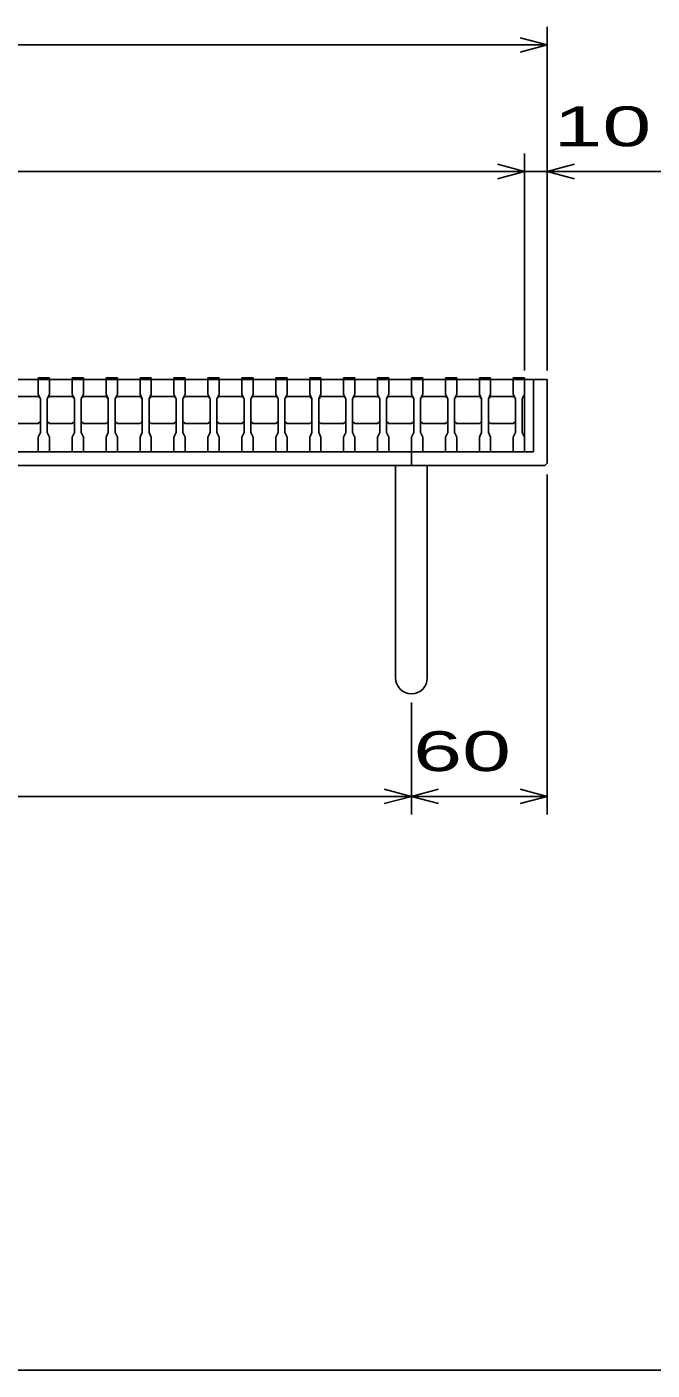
# Model space of a CAD drawing. Units: millimetres, scale not verified. Extents: x -1456 to 1385, y -1026 to 843.
# Drawn here: x -707 to -431, y -917 to -323 of the extents above; entities that cross this region are included whole.
import ezdxf
from ezdxf.enums import TextEntityAlignment as Align

# ---------------------------------------------------------------- set-up
doc = ezdxf.new("R2010")
doc.units = ezdxf.units.MM
doc.header["$LTSCALE"] = 8
for name, color, linetype, lineweight in [('0_2', 150, 'Continuous', 25), ('16', 3, 'Continuous', 25), ('19', 6, 'Continuous', 25), ('22', 4, 'Continuous', 25)]:
    doc.layers.add(name, color=color, linetype=linetype, lineweight=lineweight)
doc.styles.add('ベクトル', font='')
doc.styles.get('ベクトル').set_extended_font_data('ベクトル')

msp = doc.modelspace()

# ---------------------------------------------------------------- linework, layer by layer
at = {"layer": '0_2'}
msp.add_line((1384.8, -917.2), (-1383.2, -917.2), dxfattribs=at)
at = {"layer": '16'}
for p, q in [((-987, -479), (-487, -479)), ((-702, -479), (-702, -478.3)), ((-702, -478.3), (-697, -478.3)), ((-702, -479), (-702, -485.5)), ((-697, -479), (-702, -479)), ((-697, -478.3), (-697, -479)), ((-697, -485.5), (-697, -479)), ((-687, -479), (-687, -478.3)), ((-687, -478.3), (-682, -478.3)), ((-687, -479), (-687, -485.5)), ((-682, -479), (-687, -479)), ((-682, -478.3), (-682, -479)), ((-682, -485.5), (-682, -479)), ((-672, -479), (-672, -478.3)), ((-672, -478.3), (-667, -478.3)), ((-672, -479), (-672, -485.5)), ((-667, -479), (-672, -479)), ((-667, -478.3), (-667, -479)), ((-667, -485.5), (-667, -479)), ((-657, -479), (-657, -478.3)), ((-657, -478.3), (-652, -478.3)), ((-657, -479), (-657, -485.5)), ((-652, -479), (-657, -479)), ((-652, -478.3), (-652, -479)), ((-652, -485.5), (-652, -479)), ((-642, -479), (-642, -478.3)), ((-642, -478.3), (-637, -478.3)), ((-642, -479), (-642, -485.5)), ((-637, -479), (-642, -479)), ((-637, -478.3), (-637, -479)), ((-637, -485.5), (-637, -479)), ((-627, -479), (-627, -478.3)), ((-627, -478.3), (-622, -478.3)), ((-627, -479), (-627, -485.5)), ((-622, -479), (-627, -479)), ((-622, -478.3), (-622, -479)), ((-622, -485.5), (-622, -479)), ((-612, -479), (-612, -478.3)), ((-612, -478.3), (-607, -478.3)), ((-612, -479), (-612, -485.5)), ((-607, -479), (-612, -479)), ((-607, -478.3), (-607, -479)), ((-607, -485.5), (-607, -479)), ((-597, -479), (-597, -478.3)), ((-597, -478.3), (-592, -478.3)), ((-597, -479), (-597, -485.5)), ((-592, -479), (-597, -479)), ((-592, -478.3), (-592, -479)), ((-592, -485.5), (-592, -479)), ((-582, -479), (-582, -478.3)), ((-582, -478.3), (-577, -478.3)), ((-582, -479), (-582, -485.5)), ((-577, -479), (-582, -479)), ((-577, -478.3), (-577, -479)), ((-577, -485.5), (-577, -479)), ((-567, -479), (-567, -478.3)), ((-567, -478.3), (-562, -478.3)), ((-567, -479), (-567, -485.5)), ((-562, -479), (-567, -479)), ((-562, -478.3), (-562, -479)), ((-562, -485.5), (-562, -479)), ((-552, -479), (-552, -478.3)), ((-552, -478.3), (-547, -478.3)), ((-552, -479), (-552, -485.5)), ((-547, -479), (-552, -479)), ((-547, -478.3), (-547, -479)), ((-547, -485.5), (-547, -479)), ((-537, -479), (-537, -478.3)), ((-537, -478.3), (-532, -478.3)), ((-537, -479), (-537, -485.5)), ((-532, -479), (-537, -479)), ((-532, -478.3), (-532, -479)), ((-532, -485.5), (-532, -479)), ((-522, -479), (-522, -478.3)), ((-522, -478.3), (-517, -478.3)), ((-522, -479), (-522, -485.5)), ((-517, -479), (-522, -479)), ((-517, -478.3), (-517, -479)), ((-517, -485.5), (-517, -479)), ((-507, -479), (-507, -478.3)), ((-507, -478.3), (-502, -478.3)), ((-507, -479), (-507, -485.5)), ((-502, -479), (-507, -479)), ((-502, -478.3), (-502, -479)), ((-502, -485.5), (-502, -479)), ((-492, -479), (-492, -478.3)), ((-492, -478.3), (-487, -478.3)), ((-492, -479), (-492, -485.5)), ((-487, -479), (-492, -479)), ((-487, -478.3), (-487, -479)), ((-487, -485.5), (-487, -479)), ((-487, -511), (-487, -479)), ((-712, -486.5), (-702, -486.5)), ((-702, -485.5), (-701, -487.5)), ((-702, -486.5), (-701, -487.5)), ((-698, -487.5), (-697, -485.5)), ((-698, -487.5), (-697, -486.5)), ((-697, -486.5), (-687, -486.5)), ((-687, -485.5), (-686, -487.5)), ((-687, -486.5), (-686, -487.5)), ((-683, -487.5), (-682, -485.5)), ((-683, -487.5), (-682, -486.5)), ((-682, -486.5), (-672, -486.5)), ((-672, -485.5), (-671, -487.5)), ((-672, -486.5), (-671, -487.5)), ((-668, -487.5), (-667, -485.5)), ((-668, -487.5), (-667, -486.5)), ((-667, -486.5), (-657, -486.5)), ((-657, -485.5), (-656, -487.5)), ((-657, -486.5), (-656, -487.5)), ((-653, -487.5), (-652, -485.5)), ((-653, -487.5), (-652, -486.5)), ((-652, -486.5), (-642, -486.5)), ((-642, -485.5), (-641, -487.5)), ((-642, -486.5), (-641, -487.5)), ((-638, -487.5), (-637, -485.5)), ((-638, -487.5), (-637, -486.5)), ((-637, -486.5), (-627, -486.5)), ((-627, -485.5), (-626, -487.5)), ((-627, -486.5), (-626, -487.5)), ((-623, -487.5), (-622, -485.5)), ((-623, -487.5), (-622, -486.5)), ((-622, -486.5), (-612, -486.5)), ((-612, -485.5), (-611, -487.5)), ((-612, -486.5), (-611, -487.5)), ((-608, -487.5), (-607, -485.5)), ((-608, -487.5), (-607, -486.5)), ((-607, -486.5), (-597, -486.5)), ((-597, -485.5), (-596, -487.5)), ((-597, -486.5), (-596, -487.5)), ((-593, -487.5), (-592, -485.5)), ((-593, -487.5), (-592, -486.5)), ((-592, -486.5), (-582, -486.5)), ((-582, -485.5), (-581, -487.5)), ((-582, -486.5), (-581, -487.5)), ((-578, -487.5), (-577, -485.5)), ((-578, -487.5), (-577, -486.5)), ((-577, -486.5), (-567, -486.5)), ((-567, -485.5), (-566, -487.5)), ((-567, -486.5), (-566, -487.5)), ((-563, -487.5), (-562, -485.5)), ((-563, -487.5), (-562, -486.5)), ((-562, -486.5), (-552, -486.5)), ((-552, -485.5), (-551, -487.5)), ((-552, -486.5), (-551, -487.5)), ((-548, -487.5), (-547, -485.5)), ((-548, -487.5), (-547, -486.5)), ((-547, -486.5), (-537, -486.5)), ((-537, -485.5), (-536, -487.5)), ((-537, -486.5), (-536, -487.5)), ((-533, -487.5), (-532, -485.5)), ((-533, -487.5), (-532, -486.5)), ((-532, -486.5), (-522, -486.5)), ((-522, -485.5), (-521, -487.5)), ((-522, -486.5), (-521, -487.5)), ((-518, -487.5), (-517, -485.5)), ((-518, -487.5), (-517, -486.5)), ((-517, -486.5), (-507, -486.5)), ((-507, -485.5), (-506, -487.5)), ((-507, -486.5), (-506, -487.5)), ((-503, -487.5), (-502, -485.5)), ((-503, -487.5), (-502, -486.5)), ((-502, -486.5), (-492, -486.5)), ((-492, -485.5), (-491, -487.5)), ((-492, -486.5), (-491, -487.5)), ((-488, -487.5), (-487, -485.5)), ((-701, -487.5), (-701, -502.5)), ((-698, -502.5), (-698, -487.5)), ((-686, -487.5), (-686, -502.5)), ((-683, -502.5), (-683, -487.5)), ((-671, -487.5), (-671, -502.5)), ((-668, -502.5), (-668, -487.5)), ((-656, -487.5), (-656, -502.5)), ((-653, -502.5), (-653, -487.5)), ((-641, -487.5), (-641, -502.5)), ((-638, -502.5), (-638, -487.5)), ((-626, -487.5), (-626, -502.5)), ((-623, -502.5), (-623, -487.5)), ((-611, -487.5), (-611, -502.5)), ((-608, -502.5), (-608, -487.5)), ((-596, -487.5), (-596, -502.5)), ((-593, -502.5), (-593, -487.5)), ((-581, -487.5), (-581, -502.5)), ((-578, -502.5), (-578, -487.5)), ((-566, -487.5), (-566, -502.5)), ((-563, -502.5), (-563, -487.5)), ((-551, -487.5), (-551, -502.5)), ((-548, -502.5), (-548, -487.5)), ((-536, -487.5), (-536, -502.5)), ((-533, -502.5), (-533, -487.5)), ((-521, -487.5), (-521, -502.5)), ((-518, -502.5), (-518, -487.5)), ((-506, -487.5), (-506, -502.5)), ((-503, -502.5), (-503, -487.5)), ((-491, -487.5), (-491, -502.5)), ((-488, -502.5), (-488, -487.5)), ((-702, -498.5), (-712, -498.5)), ((-701, -497.5), (-702, -498.5)), ((-697, -498.5), (-698, -497.5)), ((-687, -498.5), (-697, -498.5)), ((-686, -497.5), (-687, -498.5)), ((-682, -498.5), (-683, -497.5)), ((-672, -498.5), (-682, -498.5)), ((-671, -497.5), (-672, -498.5)), ((-667, -498.5), (-668, -497.5)), ((-657, -498.5), (-667, -498.5)), ((-656, -497.5), (-657, -498.5)), ((-652, -498.5), (-653, -497.5)), ((-642, -498.5), (-652, -498.5)), ((-641, -497.5), (-642, -498.5)), ((-637, -498.5), (-638, -497.5)), ((-627, -498.5), (-637, -498.5)), ((-626, -497.5), (-627, -498.5)), ((-622, -498.5), (-623, -497.5)), ((-612, -498.5), (-622, -498.5)), ((-611, -497.5), (-612, -498.5)), ((-607, -498.5), (-608, -497.5)), ((-597, -498.5), (-607, -498.5)), ((-596, -497.5), (-597, -498.5)), ((-592, -498.5), (-593, -497.5)), ((-582, -498.5), (-592, -498.5)), ((-581, -497.5), (-582, -498.5)), ((-577, -498.5), (-578, -497.5)), ((-567, -498.5), (-577, -498.5)), ((-566, -497.5), (-567, -498.5)), ((-562, -498.5), (-563, -497.5)), ((-552, -498.5), (-562, -498.5)), ((-551, -497.5), (-552, -498.5)), ((-547, -498.5), (-548, -497.5)), ((-537, -498.5), (-547, -498.5)), ((-536, -497.5), (-537, -498.5)), ((-532, -498.5), (-533, -497.5)), ((-522, -498.5), (-532, -498.5)), ((-521, -497.5), (-522, -498.5)), ((-517, -498.5), (-518, -497.5)), ((-507, -498.5), (-517, -498.5)), ((-506, -497.5), (-507, -498.5)), ((-502, -498.5), (-503, -497.5)), ((-492, -498.5), (-502, -498.5)), ((-491, -497.5), (-492, -498.5)), ((-701, -502.5), (-702, -504.5)), ((-702, -504.5), (-702, -511)), ((-697, -504.5), (-698, -502.5)), ((-697, -511), (-697, -504.5)), ((-686, -502.5), (-687, -504.5)), ((-687, -504.5), (-687, -511)), ((-682, -504.5), (-683, -502.5)), ((-682, -511), (-682, -504.5)), ((-671, -502.5), (-672, -504.5)), ((-672, -504.5), (-672, -511)), ((-667, -504.5), (-668, -502.5)), ((-667, -511), (-667, -504.5)), ((-656, -502.5), (-657, -504.5)), ((-657, -504.5), (-657, -511)), ((-652, -504.5), (-653, -502.5)), ((-652, -511), (-652, -504.5)), ((-641, -502.5), (-642, -504.5)), ((-642, -504.5), (-642, -511)), ((-637, -504.5), (-638, -502.5)), ((-637, -511), (-637, -504.5)), ((-626, -502.5), (-627, -504.5)), ((-627, -504.5), (-627, -511)), ((-622, -504.5), (-623, -502.5)), ((-622, -511), (-622, -504.5)), ((-611, -502.5), (-612, -504.5)), ((-612, -504.5), (-612, -511)), ((-607, -504.5), (-608, -502.5)), ((-607, -511), (-607, -504.5)), ((-596, -502.5), (-597, -504.5)), ((-597, -504.5), (-597, -511)), ((-592, -504.5), (-593, -502.5)), ((-592, -511), (-592, -504.5)), ((-581, -502.5), (-582, -504.5)), ((-582, -504.5), (-582, -511)), ((-577, -504.5), (-578, -502.5)), ((-577, -511), (-577, -504.5)), ((-566, -502.5), (-567, -504.5)), ((-567, -504.5), (-567, -511)), ((-562, -504.5), (-563, -502.5)), ((-562, -511), (-562, -504.5)), ((-551, -502.5), (-552, -504.5)), ((-552, -504.5), (-552, -511)), ((-547, -504.5), (-548, -502.5)), ((-547, -511), (-547, -504.5)), ((-536, -502.5), (-537, -504.5)), ((-537, -504.5), (-537, -511)), ((-532, -504.5), (-533, -502.5)), ((-532, -511), (-532, -504.5)), ((-521, -502.5), (-522, -504.5)), ((-522, -504.5), (-522, -511)), ((-517, -504.5), (-518, -502.5)), ((-517, -511), (-517, -504.5)), ((-506, -502.5), (-507, -504.5)), ((-507, -504.5), (-507, -511)), ((-502, -504.5), (-503, -502.5)), ((-502, -511), (-502, -504.5)), ((-491, -502.5), (-492, -504.5)), ((-492, -504.5), (-492, -511)), ((-487, -504.5), (-488, -502.5)), ((-487, -511), (-487, -504.5)), ((-987, -511), (-487, -511)), ((-702, -511), (-697, -511)), ((-687, -511), (-682, -511)), ((-672, -511), (-667, -511)), ((-657, -511), (-652, -511)), ((-642, -511), (-637, -511)), ((-627, -511), (-622, -511)), ((-612, -511), (-607, -511)), ((-597, -511), (-592, -511)), ((-582, -511), (-577, -511)), ((-567, -511), (-562, -511)), ((-552, -511), (-547, -511)), ((-537, -511), (-532, -511)), ((-522, -511), (-517, -511)), ((-507, -511), (-502, -511)), ((-492, -511), (-487, -511))]:
    msp.add_line(p, q, dxfattribs=at)
at = {"layer": '19'}
for p, q in [((-477, -479), (-487, -479)), ((-483, -479), (-483, -511)), ((-477, -516), (-477, -479)), ((-483, -511), (-991, -511)), ((-537, -511), (-537, -517)), ((-478, -517), (-477, -516)), ((-996, -517), (-478, -517)), ((-544, -517), (-544, -611)), ((-530, -611), (-530, -517))]:
    msp.add_line(p, q, dxfattribs=at)
msp.add_arc((-537, -611), 7, 180, 0, dxfattribs=at)
at = {"layer": '22'}
for p, q in [((-477, -475), (-477, -323)), ((-997, -331), (-477, -331)), ((-477, -331), (-489, -327.8)), ((-489, -334.2), (-477, -331)), ((-487, -475), (-487, -379)), ((-477, -475), (-477, -379)), ((-487, -387), (-499, -383.8)), ((-477, -387), (-465, -383.8)), ((-987, -387), (-487, -387)), ((-499, -390.2), (-487, -387)), ((-487, -387), (-477, -387)), ((-465, -390.2), (-477, -387)), ((-477, -387), (-421, -387)), ((-477, -671.4), (-477, -521)), ((-537, -671.4), (-537, -621.8)), ((-937, -663.4), (-537, -663.4)), ((-537, -663.4), (-549, -660.2)), ((-549, -666.6), (-537, -663.4)), ((-537, -663.4), (-525, -660.2)), ((-525, -666.6), (-537, -663.4)), ((-537, -663.4), (-477, -663.4)), ((-477, -663.4), (-489, -660.2)), ((-489, -666.6), (-477, -663.4))]:
    msp.add_line(p, q, dxfattribs=at)

# ---------------------------------------------------------------- texts
at = {"layer": '22', "color": 2, "style": 'ベクトル', "width": 1.65}
for s, p in [(' 10 ', (-485, -367)), (' 60 ', (-547, -643.4))]:
    msp.add_text(s, height=17.6, dxfattribs=at).set_placement(p, align=Align.MIDDLE_LEFT)

doc.saveas('drawing.dxf')
